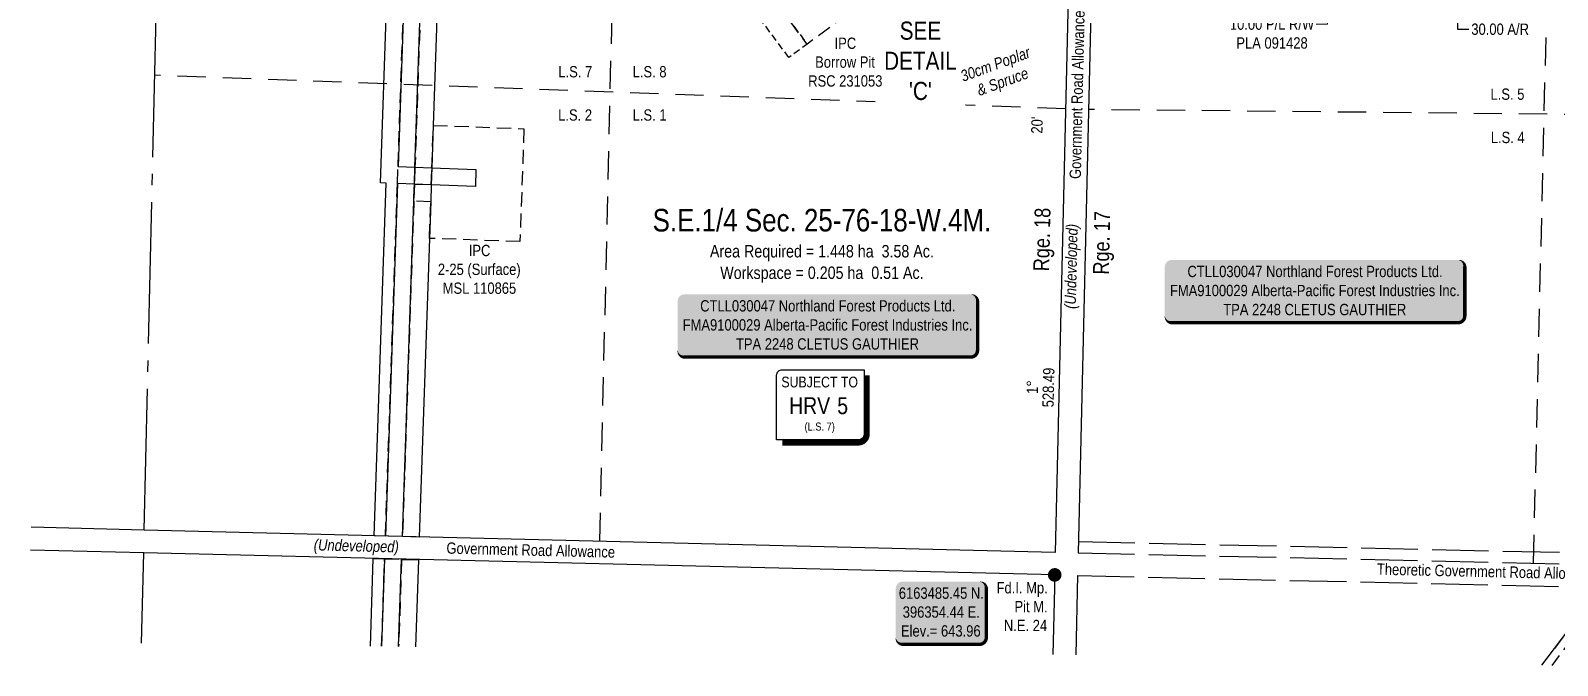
# Model space of a CAD drawing. Extents: x 395420 to 400963, y 6163329 to 6167492.
# Drawn here: x 395450 to 396799, y 6163405 to 6163967 of the extents above; entities that cross this region are included whole.
import ezdxf
from ezdxf.enums import TextEntityAlignment as Align

# ---------------------------------------------------------------- set-up
doc = ezdxf.new("R2010")
doc.units = 0
doc.header["$LTSCALE"] = 5
doc.header["$PDSIZE"] = 0.5
for name, pattern in [('foc-ACCESSROAD', [3.75, 2.5, -1.25]), ('foc-LSD', [8, 5, -3]), ('foc-QUARTERLINE', [33, 25, -3, 2, -3]), ('foc-UNSURVEYED', [12.5, 10, -2.5]), ('HIDDEN2', [1.875, 1.25, -0.625])]:
    doc.linetypes.add(name, pattern=pattern)
doc.layers.get('Defpoints').update_dxf_attribs({"color": 9})
for name, color, linetype in [('AS-WILDLIFE', 131, 'Continuous'), ('C-AR', 13, 'foc-ACCESSROAD'), ('C-RW', 13, 'Continuous'), ('C-SYMBOL', 7, 'Continuous'), ('C-WS', 13, 'foc-ACCESSROAD'), ('CG-NOTES', 7, 'Continuous'), ('CTW', 7, 'Continuous'), ('D-TXT', 6, 'Continuous'), ('DETAIL-T', 7, 'Continuous'), ('L-AREAREQUIRED', 7, 'Continuous'), ('L-BD', 7, 'Continuous'), ('L-MON', 1, 'Continuous'), ('L-QSEC', 8, 'foc-QUARTERLINE'), ('L-ROAD-T', 7, 'Continuous'), ('L-SEC', 7, 'Continuous'), ('L-SECTION-LSD', 7, 'foc-LSD'), ('L-USEC', 7, 'foc-UNSURVEYED'), ('P-PROPOSED-EXISTING-H', 59, 'Continuous'), ('P-TXT', 4, 'Continuous'), ('T-BUSH-T', 110, 'Continuous'), ('T-EXISTING TFA', 220, 'HIDDEN2')]:
    doc.layers.add(name, color=color, linetype=linetype)
for name, color, linetype, lineweight in [('C-RW-T', 13, 'Continuous', 9), ('C-WS-T', 13, 'Continuous', 9), ('T-TEXT', 48, 'Continuous', 18)]:
    doc.layers.add(name, color=color, linetype=linetype, lineweight=lineweight)
doc.styles.add('100L', font='ARIALN.TTF', dxfattribs={"height": 11})
doc.styles.add('175L', font='ARIALN.TTF', dxfattribs={"height": 20})
doc.styles.add('80', font='ARIALN.TTF', dxfattribs={"height": 10})
doc.styles.add('80CG', font='ARIALN.TTF', dxfattribs={"height": 10})
doc.styles.add('80L', font='ARIALN.TTF', dxfattribs={"height": 10})
doc.styles.add('80LS', font='ARIALNI.TTF', dxfattribs={"height": 10})
doc.styles.add('HRV', font='ARIALN.TTF', dxfattribs={"height": 3})
doc.dimstyles.new('Compass 5 000', dxfattribs={"dimscale": 5, "dimtxt": 9, "dimasz": 2, "dimexe": 0.2, "dimexo": 0.0625, "dimgap": 0.5, "dimtad": 0, "dimtih": 1, "dimtoh": 1, "dimzin": 0, "dimdsep": 46, "dimtxsty": '80CG', "dimcen": 0.1, "dimse1": 1, "dimse2": 1, "dimclrd": 256, "dimclrt": 256, "dimaunit": 1, "dimadec": 4, "dimazin": 0, "dimtfac": 0.06, "dimtofl": 0, "dimtmove": 0, "dimatfit": 1, "dimfxl": 0.2, "dimtolj": 1, "dimtzin": 0, "dimlwd": -1, "dimarcsym": 0})

# ---------------------------------------------------------------- blocks, each defined once
blk = doc.blocks.new('fdia')
at = {"color": 255, "const_width": 1}
blk.add_lwpolyline([(-0.5, 0, 1), (0.5, 0, 1)], format="xyb", close=True, dxfattribs=at)
blk = doc.blocks.new('Fdiaa')
blk.add_blockref('fdia', (0, 0))
blk = doc.blocks.new('fdib')
at = {"color": 1, "const_width": 1.6}
blk.add_lwpolyline([(-0.4, 0, 1), (0.4, 0, 1)], format="xyb", close=True, dxfattribs=at)
at = {"color": 1}
blk.add_circle((0, 0), 0.8, dxfattribs=at)
blk = doc.blocks.new('Fdibb')
blk.add_blockref('fdib', (0, 0))
blk = doc.blocks.new('fdicc')
for name in ['Fdibb', 'Fdiaa']:
    blk.add_blockref(name, (0, 0))
blk = doc.blocks.new('FDI')
blk.add_blockref('fdicc', (0, 0))
blk = doc.blocks.new('*U34')
h = blk.add_hatch(color=255)
edge = h.paths.add_edge_path()
edge.add_line((-126.5, -28.5), (126.5, -28.5))
edge.add_arc((126.5, -22.5), 6, 270, 360)
edge.add_line((132.5, -22.5), (132.5, 21))
edge.add_arc((126.5, 21), 6, 0, 90)
edge.add_line((126.5, 27), (-126.5, 27))
edge.add_arc((-126.5, 21), 6, 90, 180)
edge.add_line((-132.5, 21), (-132.5, -22.5))
edge.add_arc((-126.5, -22.5), 6, 180, 270)
at = {"color": 44, "flags": 128}
blk.add_lwpolyline([(-126.5, -28.5, 3, 3, 0), (126.5, -28.5, 3, 3, 0.414214), (132.5, -22.5, 3, 3, 0), (132.5, 21, 3, 0, 0.414214), (126.5, 27, 0, 0, 0), (-126.5, 27, 0, 0, 0.414214), (-132.5, 21, 0, 0, 0), (-132.5, -22.5, 0, 3, 0.414214)], format="xyseb", close=True, dxfattribs=at)
at = {"color": 44, "style": '80'}
blk.add_attdef('ENTER_TEXT_001', (-36, -5), '', height=10, dxfattribs=at)
blk = doc.blocks.new('*D46')
at = {"layer": 'C-RW-T', "transparency": 16777216}
for p, q in [((396595.7, 6164032.6), (396595.8, 6164042.6)), ((396595.6, 6164002.6), (396595.5, 6163972.4)), ((396595.5, 6163972.4), (396585.5, 6163972.4))]:
    blk.add_line(p, q, dxfattribs=at)
for points in [[(396594.1, 6164032.6), (396597.4, 6164032.6), (396595.7, 6164022.6)], [(396594, 6164002.6), (396597.3, 6164002.6), (396595.7, 6164012.6)]]:
    blk.add_solid(points, dxfattribs=at)
at = {"layer": 'Defpoints', "color": 0, "transparency": 16777216}
for p in [(396579.2, 6164012.7), (396579.3, 6164022.7), (396595.7, 6164012.6)]:
    blk.add_point(p, dxfattribs=at)
at = {"layer": 'C-RW-T', "transparency": 16777216, "insert": (396546.4, 6163972.4), "char_height": 10, "attachment_point": 5, "style": '80CG'}
blk.add_mtext('\\A1;IPC\\P10.00 P/L R/W^JPLA 091428', dxfattribs=at)
blk = doc.blocks.new('HRV')
blk.add_lwpolyline([(-35.1, 31.6), (37.2, 31.6), (37.2, -25.5, -0.414214), (32.2, -30.5), (-40.1, -30.5), (-40.1, 26.6, -0.414214)], format="xyb", close=True)
at = {"const_width": 5, "flags": 128}
blk.add_lwpolyline([(-35.1, -33), (32.2, -33, 0.414214), (39.7, -25.5), (39.7, 26.6)], format="xyb", dxfattribs=at)
at = {"style": '80L'}
blk.add_text('SUBJECT TO', height=9.5, dxfattribs=at).set_placement((-2, 13.1), align=Align.BOTTOM_CENTER)
blk.add_attdef('(N.W.1/4 00)', text='', height=7.12, dxfattribs=at).set_placement((-2, -24.4), align=Align.BOTTOM_CENTER)
at = {"layer": 'CTW', "color": 3, "style": 'HRV'}
blk.add_text('HRV', height=15, dxfattribs=at).set_placement((-10.9, -0.2), align=Align.MIDDLE_CENTER)
blk.add_attdef('0', text='', height=15, dxfattribs=at).set_placement((18.3, -0.2), align=Align.MIDDLE_CENTER)
blk = doc.blocks.new('*U67')
h = blk.add_hatch(color=254)
edge = h.paths.add_edge_path()
edge.add_line((-34, -28.5), (34, -28.5))
edge.add_arc((34, -22.5), 6, 270, 360)
edge.add_line((40, -22.5), (40, 21))
edge.add_arc((34, 21), 6, 0, 90)
edge.add_line((34, 27), (-34, 27))
edge.add_arc((-34, 21), 6, 90, 180)
edge.add_line((-40, 21), (-40, -22.5))
edge.add_arc((-34, -22.5), 6, 180, 270)
at = {"color": 1, "flags": 128}
blk.add_lwpolyline([(-34, -28.5, 3, 3, 0), (34, -28.5, 3, 3, 0.414214), (40, -22.5, 3, 3, 0), (40, 21, 3, 0, 0.414214), (34, 27, 0, 0, 0), (-34, 27, 0, 0, 0.414214), (-40, 21, 0, 0, 0), (-40, -22.5, 0, 3, 0.414214)], format="xyseb", close=True, dxfattribs=at)
blk.add_lwpolyline([(-37.1, -11.3, 0, 10, 0), (0, 0, 5, 5, 0)], format="xyseb", dxfattribs=at)
at = {"color": 1, "style": '80'}
blk.add_attdef('ENTER_TEXT_001', (-36, -5), '', height=10, dxfattribs=at)
blk = doc.blocks.new('*D119')
at = {"layer": 'Defpoints', "color": 0, "transparency": 16777216}
for p in [(396706.6, 6164050.9), (396706.6, 6164020.9), (396710.2, 6164020.9)]:
    blk.add_point(p, dxfattribs=at)
at = {"layer": 'P-TXT', "transparency": 16777216}
for p, q in [((396710.2, 6164060.9), (396710.2, 6164070.9)), ((396710.2, 6164010.9), (396710.2, 6163967.9)), ((396710.2, 6163967.9), (396720.2, 6163967.9))]:
    blk.add_line(p, q, dxfattribs=at)
for points in [[(396711.9, 6164060.9), (396708.6, 6164060.9), (396710.2, 6164050.9)], [(396711.9, 6164010.9), (396708.6, 6164010.9), (396710.2, 6164020.9)]]:
    blk.add_solid(points, dxfattribs=at)
at = {"layer": 'P-TXT', "transparency": 16777216, "insert": (396747.9, 6163967.9), "char_height": 10, "attachment_point": 5, "style": '80CG'}
blk.add_mtext('\\A1;30.00 A/R', dxfattribs=at)

msp = doc.modelspace()

# ---------------------------------------------------------------- hatches: boundary and pattern name
at = {"layer": 'P-PROPOSED-EXISTING-H'}
h = msp.add_hatch(dxfattribs=at)
h.set_pattern_fill('ANSI31', color=256, scale=3.498656)
h.set_pattern_definition([(45, (2778.549, 3725.334), (-7.85470674, 7.85470674), [])])
edge = h.paths.add_edge_path()
edge.add_line((397247.378, 6164035.726), (398029.534, 6164032.892))
edge.add_line((398029.534, 6164032.892), (398347.758, 6164030.515))
edge.add_line((398347.758, 6164030.515), (398369.703, 6164017.102))
edge.add_line((398369.703, 6164017.102), (398406.255, 6163947.247))
edge.add_line((398406.255, 6163947.247), (398416.51, 6163936.905))
edge.add_line((398416.51, 6163936.905), (398426.652, 6163927.998))
edge.add_line((398426.652, 6163927.998), (398439.228, 6163918.534))
edge.add_line((398439.228, 6163918.534), (398448.945, 6163912.123))
edge.add_line((398448.945, 6163912.123), (398597.968, 6163859.322))
edge.add_line((398597.968, 6163859.322), (398584.721, 6163885.226))
edge.add_line((398584.721, 6163885.226), (398433.306, 6163938.874))
edge.add_line((398433.306, 6163938.874), (398405.872, 6163991.969))
edge.add_line((398405.872, 6163991.969), (398375.743, 6164050.282))
edge.add_line((398375.743, 6164050.282), (398029.671, 6164052.868))
edge.add_arc((398029.522, 6164032.876), 19.992, 89.57189, 89.792453)
edge.add_line((398029.594, 6164052.868), (397237.445, 6164055.738))
edge.add_line((397237.445, 6164055.738), (397125.874, 6164040.354))
edge.add_line((397125.874, 6164040.354), (396387.601, 6164043.5))
edge.add_line((396387.601, 6164043.5), (396387.134, 6164023.51))
edge.add_line((396387.134, 6164023.51), (396983.407, 6164020.973))
edge.add_line((396983.407, 6164020.973), (397127.203, 6164020.355))
edge.add_line((397127.203, 6164020.355), (397238.781, 6164035.74))
edge.add_line((397238.781, 6164035.74), (397247.378, 6164035.726))

# ---------------------------------------------------------------- linework, layer by layer
at = {"layer": 'C-AR'}
msp.add_lwpolyline([(395788.313, 6163815.961), (395778.214, 6163519.299), (395763.214, 6163519.666), (395773.829, 6163831.515), (395774.356, 6163846.505), (395790.585, 6164323.702), (395792.14, 6164368.931), (395792.24, 6164371.856), (395792.348, 6164374.997), (395792.449, 6164377.933), (395799.223, 6164575.034), (395799.627, 6164586.805), (395808.636, 6164586.58), (395814.627, 6164586.43), (395807.337, 6164374.286), (395805.585, 6164323.329), (395789.334, 6163845.95), (395788.823, 6163830.96), (395788.313, 6163815.961)], close=True, dxfattribs=at)
for points in [[(396784.837, 6163405.536), (396836.743, 6163474.233), (396859.158, 6163503.9), (397191.118, 6163943.258), (397252.326, 6164025.695), (397258.757, 6164035.668), (397269.687, 6164035.628), (397261.264, 6164024.481), (397190.841, 6163931.276), (396867.787, 6163503.705), (396845.373, 6163474.039), (396793.467, 6163405.342)], [(395759.888, 6163422.317), (395762.519, 6163499.567), (395777.519, 6163499.201), (395774.894, 6163422.132)]]:
    msp.add_lwpolyline(points, dxfattribs=at)
at = {"layer": 'C-RW'}
msp.add_lwpolyline([(395802.113, 6163783.017), (395793.1, 6163518.934), (395778.214, 6163519.299), (395788.313, 6163815.961), (395788.823, 6163830.96), (395789.334, 6163845.95), (395805.585, 6164323.329), (395807.337, 6164374.286), (395814.627, 6164586.43), (395814.694, 6164588.384), (395821.327, 6164612.661), (395824.707, 6164625.03), (395831.9, 6164651.354), (395846.372, 6164647.406), (395835.856, 6164608.923), (395832.503, 6164596.655), (395829.611, 6164586.072), (395820.541, 6164322.956), (395805.523, 6163882.914), (395804.242, 6163845.395), (395803.73, 6163830.405), (395803.219, 6163815.404), (395802.113, 6163783.017)], close=True, dxfattribs=at)
for points in [[(395790.585, 6164323.702), (395774.356, 6163846.505), (395789.334, 6163845.95), (395804.242, 6163845.395), (395843.217, 6163843.967), (395843.217, 6163843.967), (395842.676, 6163828.982), (395803.73, 6163830.405), (395788.823, 6163830.96), (395773.829, 6163831.515), (395763.214, 6163519.666), (395753.214, 6163519.911), (395763.84, 6163831.876), (395758.811, 6163832.015), (395775.772, 6164324.071)], [(396784.837, 6163405.536), (396836.743, 6163474.233), (396859.157, 6163503.9), (397191.118, 6163943.256), (397235.85, 6164003.902), (397240.367, 6164009.877), (397252.326, 6164025.695)], [(395749.891, 6163422.44), (395752.526, 6163499.812), (395762.519, 6163499.567), (395759.888, 6163422.317)], [(395774.894, 6163422.132), (395777.519, 6163499.201), (395792.487, 6163498.834), (395789.866, 6163421.947)]]:
    msp.add_lwpolyline(points, dxfattribs=at)
at = {"layer": 'C-WS', "flags": 128}
msp.add_lwpolyline([(396126.806, 6164134.757), (396216.02, 6164014.243), (396135.677, 6163954.767), (396046.463, 6164075.281)], close=True, dxfattribs=at)
at = {"layer": 'C-WS'}
msp.add_lwpolyline([(395885.605, 6163880.002), (395881.996, 6163780.112), (395802.113, 6163783.017), (395803.219, 6163815.404), (395788.313, 6163815.961), (395788.823, 6163830.96), (395803.73, 6163830.405), (395804.242, 6163845.395), (395805.523, 6163882.914), (395885.605, 6163880.002)], close=True, dxfattribs=at)
at = {"layer": 'L-QSEC'}
for p, q in [((395550.137, 6163525.045), (395568.007, 6164289.45)), ((395547.825, 6163425.092), (395549.667, 6163504.941))]:
    msp.add_line(p, q, dxfattribs=at)
at = {"layer": 'L-SEC'}
for p, q in [((396373.704, 6164309.381), (396354.902, 6163505.372)), ((396393.808, 6164308.911), (396375.006, 6163504.919)), ((395550.172, 6163525.044), (395450.227, 6163527.555)), ((396354.902, 6163505.372), (395550.137, 6163525.045)), ((395549.667, 6163504.941), (395449.722, 6163507.452)), ((396354.436, 6163485.453), (395549.667, 6163504.941)), ((396354.436, 6163485.453), (396352.872, 6163415.178)), ((396374.591, 6163484.814), (396372.976, 6163414.715))]:
    msp.add_line(p, q, dxfattribs=at)
at = {"layer": 'L-SECTION-LSD'}
for p, q in [((395952.519, 6163515.208), (395971.322, 6164319.402)), ((396777.397, 6163495.859), (396796.486, 6164299.813)), ((396364.07, 6163897.417), (395559.539, 6163927.233)), ((397189.483, 6163888.76), (396384.174, 6163896.947))]:
    msp.add_line(p, q, dxfattribs=at)
at = {"layer": 'L-USEC'}
for p, q in [((396375.294, 6163514.97), (397180.014, 6163496.851)), ((396375.006, 6163504.919), (397179.788, 6163486.799)), ((396374.591, 6163484.814), (397179.335, 6163466.695))]:
    msp.add_line(p, q, dxfattribs=at)
at = {"layer": 'T-EXISTING TFA', "flags": 128}
msp.add_lwpolyline([(396119.609, 6163942.872), (396030.395, 6164063.385), (396046.463, 6164075.281), (396135.677, 6163954.767), (396119.609, 6163942.872)], close=True, dxfattribs=at)

# ---------------------------------------------------------------- block references
at = {"layer": 'AS-WILDLIFE'}
ref = msp.add_blockref('*U34', (396584.193, 6163736.921), dxfattribs=at)
ref.add_attrib('ENTER_TEXT_001', 'CTLL030047 Northland Forest Products Ltd.', (396471.693, 6163748.759), dxfattribs={"layer": '0', "color": 44, "height": 10, "style": '80'})
ref.add_attrib('ENTER_TEXT_002', 'FMA9100029 Alberta-Pacific Forest Industries Inc.', (396456.209, 6163731.921), dxfattribs={"layer": '0', "color": 44, "height": 10, "style": '80'})
ref.add_attrib('ENTER_TEXT_003', 'TPA 2248 CLETUS GAUTHIER', (396503.286, 6163715.077), dxfattribs={"layer": '0', "color": 44, "height": 10, "style": '80'})
ref = msp.add_blockref('*U34', (396153.753, 6163706.511), dxfattribs=at)
ref.add_attrib('ENTER_TEXT_001', 'CTLL030047 Northland Forest Products Ltd.', (396041.253, 6163718.348), dxfattribs={"layer": '0', "color": 44, "height": 10, "style": '80'})
ref.add_attrib('ENTER_TEXT_002', 'FMA9100029 Alberta-Pacific Forest Industries Inc.', (396025.769, 6163701.511), dxfattribs={"layer": '0', "color": 44, "height": 10, "style": '80'})
ref.add_attrib('ENTER_TEXT_003', 'TPA 2248 CLETUS GAUTHIER', (396072.846, 6163684.667), dxfattribs={"layer": '0', "color": 44, "height": 10, "style": '80'})
at = {"layer": 'CG-NOTES', "xscale": 0.999616, "yscale": 0.999616, "zscale": 0.999616}
msp.add_blockref('HRV', (396148.818, 6163635.3), dxfattribs=at).add_auto_attribs({'(N.W.1/4 00)': '(L.S. 7)', '0': '5'})
at = {"layer": 'DETAIL-T'}
ref = msp.add_blockref('*U67', (396253.992, 6163452.561), dxfattribs=at)
ref.add_attrib('ENTER_TEXT_001', '6163485.45 N.', (396216.696, 6163464.333), dxfattribs={"layer": '0', "color": 1, "height": 10, "style": '80'})
ref.add_attrib('ENTER_TEXT_002', '396354.44 E.', (396220.172, 6163447.626), dxfattribs={"layer": '0', "color": 1, "height": 10, "style": '80'})
ref.add_attrib('ENTER_TEXT_003', 'Elev.= 643.96', (396218.616, 6163430.918), dxfattribs={"layer": '0', "color": 1, "height": 10, "style": '80'})
at = {"layer": 'L-MON', "xscale": 4.99808, "yscale": 4.99808, "zscale": 4.99808}
msp.add_blockref('FDI', (396354.436, 6163485.453), dxfattribs=at)

# ---------------------------------------------------------------- texts
at = {"layer": 'C-SYMBOL', "color": 3, "style": '175L'}
msp.add_text('S.E.1/4 Sec. 25-76-18-W.4M.', height=19.99232, dxfattribs=at).set_placement((396148.79, 6163783.102), align=Align.BOTTOM_CENTER)
at = {"layer": 'C-WS-T', "insert": (395809.293, 6163777.305), "char_height": 9.99616, "attachment_point": 1, "style": '80L'}
msp.add_mtext_dynamic_manual_height_columns('\\pi27.55;IPC\\P\\pi0.22416;2-25 (Surface)\\P\\pi4.5063;MSL 110865', width=72.62387, gutter_width=50, heights=[0], dxfattribs=at)
at = {"layer": 'D-TXT', "color": 3, "char_height": 13.9946, "attachment_point": 1, "rotation": 88.716232, "style": '80L'}
for s, width, insert in [('Rge. 18', 73.75526, (396335.477, 6163754.095)), ('Rge. 17', 63.86109, (396388.225, 6163751.143))]:
    msp.add_mtext_dynamic_manual_height_columns(s, width=width, gutter_width=47.5, heights=[0], dxfattribs=dict(at, insert=insert))
at = {"layer": 'L-AREAREQUIRED', "color": 5, "style": '100L'}
for s, p in [('Area Required = 1.448 ha  3.58 Ac.', (396148.79, 6163762.85)), ('Workspace = 0.205 ha  0.51 Ac.', (396148.79, 6163743.818))]:
    msp.add_text(s, height=10.99578, dxfattribs=at).set_placement(p, align=Align.BOTTOM_CENTER)
at = {"layer": 'L-BD', "style": '80L'}
for s, p in [("20'", (396338.738, 6163883.107)), ('528.49', (396348.812, 6163651.154)), ('1°', (396334.571, 6163651.487))]:
    msp.add_text(s, height=9.9962, rotation=88.6604, dxfattribs=at).set_placement(p, align=Align.MIDDLE)
at = {"layer": 'L-MON', "insert": (396298.193, 6163479.065), "char_height": 10, "attachment_point": 1, "style": '80L'}
msp.add_mtext_dynamic_manual_height_columns('\\pi4.8679;Fd.I. Mp.\\P\\pi20.714;Pit M.\\P\\pi11.348;N.E. 24', width=48.13527, gutter_width=50, heights=[0], dxfattribs=at)
at = {"layer": 'L-ROAD-T', "style": '80L'}
for s, rotation, p in [('Government Road Allowance', 88.684484, (396374.206, 6163910.028)), ('Government Road Allowance', 358.599671, (395891.582, 6163507.437)), ('Theoretic Government Road Allowance', 358.710165, (396738.962, 6163488.374))]:
    msp.add_text(s, height=9.99616, rotation=rotation, dxfattribs=at).set_placement(p, align=Align.MIDDLE_CENTER)
at = {"layer": 'T-TEXT', "style": '80LS'}
for rotation, p in [(88.684484, (396368.878, 6163758.262)), (358.599671, (395737.499, 6163511.203))]:
    msp.add_text('(Undeveloped)', height=9.99616, rotation=rotation, dxfattribs=at).set_placement(p, align=Align.MIDDLE_CENTER)

# ---------------------------------------------------------------- dimensions: what is measured, and where the dimension line sits
at = {"layer": 'C-RW-T'}
dim = msp.add_linear_dim(base=(396595.661, 6164012.589), p1=(396579.268, 6164022.667), p2=(396579.225, 6164012.66), angle=269.751519, text='IPC\\P10.00 P/L R/W^JPLA 091428', dimstyle='Compass 5 000', dxfattribs=at)
dim.commit()
dim.dimension.update_dxf_attribs({"geometry": '*D46', "text_midpoint": (396546.401, 6163972.408), "dimtype": 161})
at = {"layer": 'P-TXT'}
dim = msp.add_linear_dim(base=(396710.244, 6164020.95), p1=(396706.565, 6164050.938), p2=(396706.568, 6164020.949), angle=270.004913, text='30.00 A/R', dimstyle='Compass 5 000', dxfattribs=at)
dim.commit()
dim.dimension.update_dxf_attribs({"geometry": '*D119', "text_midpoint": (396747.915, 6163967.928), "dimtype": 161})

# ---------------------------------------------------------------- next in the draw order: texts
at = {"layer": 'DETAIL-T', "color": 3, "insert": (396235.806, 6163939.918), "char_height": 15.9939, "width": 63.61169, "attachment_point": 5, "style": '80CG', "bg_fill": 2}
msp.add_mtext("SEE\\PDETAIL\\P'C'", dxfattribs=at)
at = {"layer": 'L-SECTION-LSD', "attachment_point": 1, "style": '100L', "bg_fill": 3, "box_fill_scale": 1.5, "bg_fill_color": 256, "bg_fill_transparency": 0}
for s, width, insert, char_height in [('\\pi2.3171;L.S. 7', 30.88047, (395913.659, 6163935.353), 9.99616), ('L.S. 8', 30.40114, (395981.592, 6163935.353), 9.9962), ('\\pi1.7696;L.S. 5', 30.40114, (396737.632, 6163915.518), 9.99616), ('\\pi2.1514;L.S. 2', 30.65342, (395913.659, 6163897.083), 9.99616), ('L.S. 1', 29.99119, (395981.592, 6163897.083), 9.9962), ('\\pi1.997;L.S. 4', 30.53989, (396737.632, 6163877.248), 9.99616)]:
    msp.add_mtext_dynamic_manual_height_columns(s, width=width, gutter_width=55, heights=[0], dxfattribs=dict(at, insert=insert, char_height=char_height))

# ---------------------------------------------------------------- next in the draw order: texts
at = {"layer": 'C-WS-T', "insert": (396127.648, 6163960.539), "char_height": 9.99616, "attachment_point": 1, "style": '80L'}
msp.add_mtext_dynamic_manual_height_columns('\\pi32.329;IPC\\P\\pi15.142;Borrow Pit\\P\\pi9.0227;RSC 231053', width=82.18179, gutter_width=50, heights=[0], dxfattribs=at)
at = {"layer": 'T-BUSH-T', "insert": (396269.702, 6163930.628), "char_height": 9.99616, "attachment_point": 1, "rotation": 20, "style": '80L', "bg_fill": 3, "box_fill_scale": 1.15, "bg_fill_color": 256, "bg_fill_true_color": 256, "bg_fill_transparency": 0}
msp.add_mtext_dynamic_manual_height_columns('\\pi0.3762;{\\fArial Narrow|b0|i1|c0|p34;30cm Poplar \\P\\pi9.745;& Spruce}', width=65.40696, gutter_width=100, heights=[0], dxfattribs=at)

doc.saveas('drawing.dxf')
